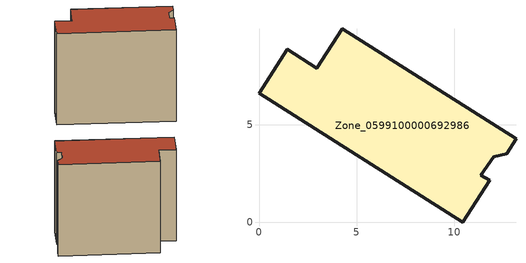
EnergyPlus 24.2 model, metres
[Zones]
Zone_0599100000692986
 floor ground (C_G): 10.45,0 0,6.63 1.45,8.89 2.97,7.91 4.27,9.94 13.18,4.28 12.7,3.52 12.03,3.38 11.36,2.42 11.82,2.16 z0
 wall outside (C_F): 2.97,7.91 1.45,8.89 0,6.63 10.45,0 11.82,2.16 11.36,2.42 12.03,3.38 12.7,3.52 13.18,4.28 4.27,9.94 2.97,7.91 z0:10.8
 roof outside (C_R): 10.45,0 11.82,2.16 11.36,2.42 12.03,3.38 12.7,3.52 13.18,4.28 4.27,9.94 2.97,7.91 1.45,8.89 0,6.63 z10.8
[BUILDING]
Pand.0599100000692986: North Axis=0; Terrain=City; Loads Convergence Tolerance Value=0.04; Temperature Convergence Tolerance Value=0.4; Solar Distribution=FullExterior; Maximum Number of Warmup Days=25; Minimum Number of Warmup Days=1
[Site:Location]
Rotterdam.The.Hague.AP_ZH_NLD Design_Conditions: Latitude=51.96; Longitude=4.45; Time Zone=1; Elevation=-4.5
[SITE:GROUNDTEMPERATURE:BUILDINGSURFACE]
18, 18, 18, 18, 18, 18, 18, 18, 18, 18, 18, 18
[MATERIAL] Thermal Absorptance=0.9; Solar Absorptance=0.7; Visible Absorptance=0.7
Name | Roughness | Thickness | Conductivity | Density | Specific Heat
G.TI.1946 | MediumSmooth | 0.15 | 1 | 540 | 1210
F.TI.1946 | Rough | 0.3 | 0.857143 | 1920 | 840
R.TI.1946 | MediumRough | 0.2 | 0.1 | 1500 | 1000
[CONSTRUCTION]
C_G: G.TI.1946
C_F: F.TI.1946
C_R: R.TI.1946
[ZONE]
Zone_0599100000692986: Type=1; Multiplier=1; Ceiling Height=Autocalculate; Volume=Autocalculate; Floor Area=autocalculate; Part of Total Floor Area=Yes
[ZONEINFILTRATION:DESIGNFLOWRATE]
Infil_Zone_0599100000692986: Zone or ZoneList or Space or SpaceList=Zone_0599100000692986; Schedule=AlwaysOn; Design Flow Rate Calculation Method=Flow/Area; Flow Rate per Floor Area=0.003; Constant Term Coefficient=1; Temperature Term Coefficient=0; Velocity Term Coefficient=0; Velocity Squared Term Coefficient=0
[HVACTEMPLATE:ZONE:IDEALLOADSAIRSYSTEM]
Zone_0599100000692986: Maximum Heating Supply Air Temperature=50; Minimum Cooling Supply Air Temperature=13; Maximum Heating Supply Air Humidity Ratio=0.0156; Minimum Cooling Supply Air Humidity Ratio=0.0077; Heating Limit=NoLimit; Cooling Limit=NoLimit; Dehumidification Control Type=ConstantSensibleHeatRatio; Cooling Sensible Heat Ratio=0.7; Dehumidification Setpoint=60; Humidification Control Type=None; Humidification Setpoint=30; Outdoor Air Method=None; Outdoor Air Flow Rate per Person=0.00944; Outdoor Air Flow Rate per Zone Floor Area=0; Outdoor Air Flow Rate per Zone=0; Demand Controlled Ventilation Type=None; Outdoor Air Economizer Type=NoEconomizer; Heat Recovery Type=None; Sensible Heat Recovery Effectiveness=0.7; Latent Heat Recovery Effectiveness=0.65
[ZONECONTROL:THERMOSTAT]
ThermostatControl_Zone_0599100000692986: Zone or ZoneList=Zone_0599100000692986; Control Type Schedule=DualSetpointControlType; Control 1=Thermostat_Zone_0599100000692986; Temperature Difference Between Cutout And Setpoint=0
[THERMOSTATSETPOINT:DUALSETPOINT]
Thermostat_Zone_0599100000692986: Heating Setpoint Temperature Schedule=HeatingSetpoint_Zone_0599100000692986; Cooling Setpoint Temperature Schedule=CoolingSetpoint_Zone_0599100000692986
[SCHEDULE:COMPACT]
HeatingSetpoint_Zone_0599100000692986: Through: 12/31, For: AllDays, Until: 24:00, 21
CoolingSetpoint_Zone_0599100000692986: Through: 12/31, For: AllDays, Until: 24:00, 24
DualSetpointControlType: Through: 12/31, For: AllDays, Until: 24:00, 4
AlwaysOn: Through: 12/31, For: AllDays, Until: 24:00, 1
